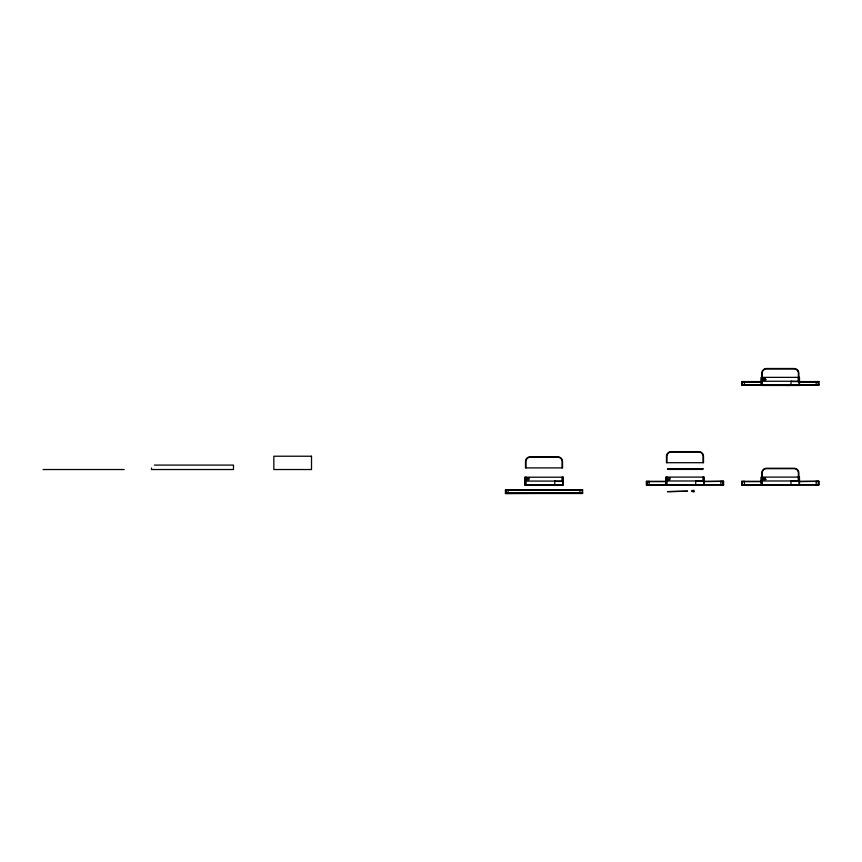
<?xml version="1.0" encoding="UTF-8"?>
<svg xmlns="http://www.w3.org/2000/svg" width="862" height="862" viewBox="0 0 862 862"><rect width="100%" height="100%" fill="white"/><g stroke="black" fill="none" stroke-linecap="round" stroke-linejoin="round"><path stroke-width="1.29" d="M505.444 493.495L582.615 493.495L582.626 489.842L505.444 489.842L505.434 493.495L582.626 493.183M582.626 489.842L505.434 490.155M762.223 381.575L741.719 381.575L741.708 385.228L818.9 384.915M666.391 481.319L646.414 481.319L646.403 484.972L666.391 484.659M741.719 385.228L818.889 385.228L818.9 381.575L798.395 381.995M646.414 484.972L723.584 484.972L723.595 481.319L703.607 481.632M762.223 481.319L741.719 481.319L741.708 484.972L761.706 484.659M741.719 484.972L818.889 484.972L818.9 481.319L798.912 481.632M743.163 385.228L744.423 384.915M816.185 381.898L817.456 381.575M506.878 493.495L508.149 493.183M579.91 490.155L581.171 489.842M647.847 484.972L649.118 484.659M720.88 481.632L722.14 481.319M743.163 484.972L744.423 484.659M816.185 481.632L817.456 481.319M789.797 385.476L789.323 385.476M694.535 484.886L693.21 485.22M694.535 485.22L693.759 485.22M789.915 484.886L788.094 485.22M789.915 485.22L789.323 484.886M788.913 385.142L788.094 385.476M787.286 385.476L787.954 385.476M692.606 484.886L692.024 484.886M694.481 484.886L693.942 484.886M692.94 484.886L692.1 485.22L692.94 485.22M787.308 484.886L787.911 484.886M788.838 485.22L789.678 485.22M788.762 385.152L788.094 385.142M763.549 379.582L766.232 379.582M761.502 381.252L799.462 381.252M793.309 381.575L818.889 381.575M761.997 381.694L741.913 381.694L741.913 385.314L818.264 385.314L818.264 381.694L798.169 381.694M741.708 381.898L762.223 381.995M744.154 382.146L761.458 382.146M798.718 382.146L816.012 382.146M761.469 385.454L799.149 385.454M154.373 465.092L233.494 465.092L233.494 469.531L151.486 469.531L151.486 467.98M43.1 469.531L124.225 469.531M763.549 479.326L766.232 479.326M525.217 481.082L563.177 481.082M666.186 480.985L704.146 480.985M761.502 480.985L799.462 480.985M697.994 481.319L723.584 481.319M793.309 481.319L818.889 481.319M557.024 481.416L562.864 481.416M646.403 481.632L666.391 481.632M741.708 481.632L761.706 481.632M703.607 484.659L723.595 484.659M798.912 484.659L818.9 484.659M665.841 484.864L704.168 484.864L704.168 477.106L665.82 477.106L665.82 484.864M525.184 485.295L562.864 485.295M666.154 485.198L703.834 485.198M761.469 485.198L799.149 485.198M787.469 485.22L788.525 484.886M508.095 493.021L579.964 493.021M792.706 381.543L791.273 381.316M792.706 481.287L791.165 481.028M697.358 481.287L695.893 481.039M556.389 481.384L555.031 481.158M554.88 481.125L554.675 484.961M791.057 381.273L790.95 385.131M791.025 481.007L790.95 484.864M695.817 481.028L695.634 484.864M816.185 384.915L817.456 385.228M743.163 381.575L744.423 381.898M816.185 484.659L817.456 484.972M743.163 481.319L744.423 481.632M720.88 484.659L722.14 484.972M647.847 481.319L649.118 481.632M579.91 493.183L581.171 493.495M506.878 489.842L508.149 490.155M818.48 381.575L818.588 385.228M818.588 481.319L818.588 484.972M818.264 481.438L818.264 485.058M816.185 381.575L816.185 385.228M816.185 481.319L816.185 484.972M799.483 385.131L799.483 377.373L761.135 377.373L761.135 385.131M799.149 377.373L799.149 385.131M799.149 477.106L799.149 484.864M798.837 379.582L798.837 373.203A4.687 4.687 0 0 0 794.139 368.505L766.469 368.505A4.687 4.687 0 0 0 761.782 373.203L761.782 378.31M798.837 479.326L798.837 472.936A4.687 4.687 0 0 0 794.139 468.249L766.469 468.249A4.687 4.687 0 0 0 761.782 472.936L761.782 477.279M798.395 378.31L798.395 373.203A4.256 4.256 0 0 0 794.139 368.947L766.469 368.947A4.256 4.256 0 0 0 762.213 373.203L762.213 379.582M798.395 476.772L798.395 472.936A4.256 4.256 0 0 0 794.139 468.68L766.469 468.68A4.256 4.256 0 0 0 762.213 472.936L762.213 479.326M798.255 377.373L798.255 381.252M798.255 477.106L798.255 480.985M762.353 377.373L762.353 385.131M762.353 477.106L762.353 484.864M761.469 377.373L761.469 385.292M761.469 477.106L761.469 485.037M744.423 381.575L744.423 385.228M744.423 481.319L744.423 484.972M742.02 381.575L742.02 385.228M742.02 481.319L742.128 484.972M741.913 481.438L741.913 485.058M723.175 481.319L723.283 484.972M722.949 481.438L722.949 485.058M720.88 481.319L720.88 484.972M703.834 477.106L703.834 484.864M703.09 462.7L703.09 456.321A4.256 4.256 0 0 0 698.834 452.065L671.164 452.065A4.256 4.256 0 0 0 666.908 456.321L666.908 462.7M702.95 477.106L702.95 480.985M667.048 477.106L667.048 484.864M666.154 477.106L666.154 485.037M649.118 481.319L649.118 484.972M646.597 481.438L646.597 485.058M582.313 489.842L582.313 493.495M579.91 489.842L579.91 493.495M562.864 477.203L562.864 484.961M562.121 467.894L562.121 461.515A4.256 4.256 0 0 0 557.865 457.259L530.195 457.248A4.256 4.256 0 0 0 525.939 461.515L525.939 467.894M561.981 477.203L561.981 481.082M526.079 477.203L526.079 484.961M525.184 477.203L525.184 485.134M508.149 489.842L508.149 493.495M505.854 489.842L505.854 493.495M505.746 489.842L505.746 493.495M691.615 491.168C696.011 493.98 694.524 488.064 691.615 491.168M765.23 378.159L763.473 378.159L763.473 379.916L765.23 379.916L765.23 378.159M698.834 451.623L671.164 451.623A4.687 4.687 0 0 0 666.466 456.321L666.466 462.7L703.521 462.7L703.521 456.321A4.687 4.687 0 0 0 698.834 451.623M311.516 456.224L273.836 456.224L273.836 469.531L311.516 469.531L311.516 456.224M557.865 456.817L530.195 456.817A4.687 4.687 0 0 0 525.497 461.515L525.497 467.894L562.552 467.894L562.552 461.515A4.687 4.687 0 0 0 557.865 456.817M702.939 468.626L667.565 468.626L667.565 469.413L702.939 469.413L702.939 468.626M563.198 477.203L524.85 477.203L524.85 484.961L563.198 484.961L563.198 477.203M799.483 477.106L761.135 477.106L761.135 484.864L799.483 484.864L799.483 477.106M669.925 477.904L668.158 477.904L668.158 479.66L669.925 479.66L669.925 477.904M765.23 477.904L763.473 477.904L763.473 479.66L765.23 479.66L765.23 477.904M528.956 477.99L527.199 477.99L527.199 479.757L528.956 479.757L528.956 477.99M687.477 491.189L667.522 491.631L687.477 491.189M646.823 484.972L646.823 481.319L646.716 484.972"/></g></svg>
